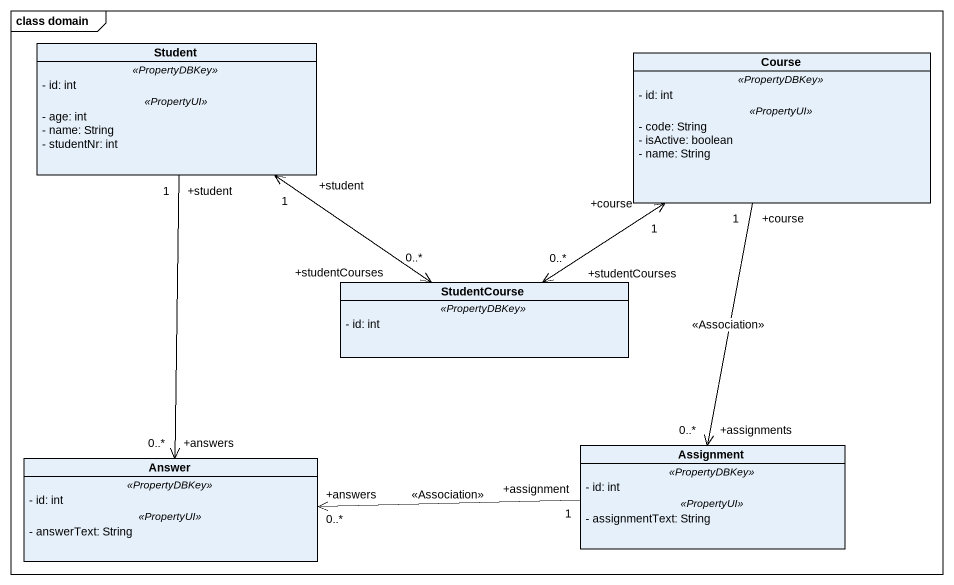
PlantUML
@startuml
mainframe class domain
hide circle
hide empty members
skinparam classAttributeIconSize 0
class Student {
  .. <<PropertyDBKey>> ..
  - id: int
  .. <<PropertyUI>> ..
  - age: int
  - name: String
  - studentNr: int
}
class Course {
  .. <<PropertyDBKey>> ..
  - id: int
  .. <<PropertyUI>> ..
  - code: String
  - isActive: boolean
  - name: String
}
class StudentCourse {
  .. <<PropertyDBKey>> ..
  - id: int
}
class Answer {
  .. <<PropertyDBKey>> ..
  - id: int
  .. <<PropertyUI>> ..
  - answerText: String
}
class Assignment {
  .. <<PropertyDBKey>> ..
  - id: int
  .. <<PropertyUI>> ..
  - assignmentText: String
}
Student "+student\n1" <--> "+studentCourses\n0..*" StudentCourse
Student "+student\n1" --> "+answers\n0..*" Answer
Course "+course\n1" <--> "+studentCourses\n0..*" StudentCourse
Course "+course\n1" --> "+assignments\n0..*" Assignment : <<Association>>
Assignment "+assignment\n1" -left-> "+answers\n0..*" Answer : <<Association>>
@enduml
